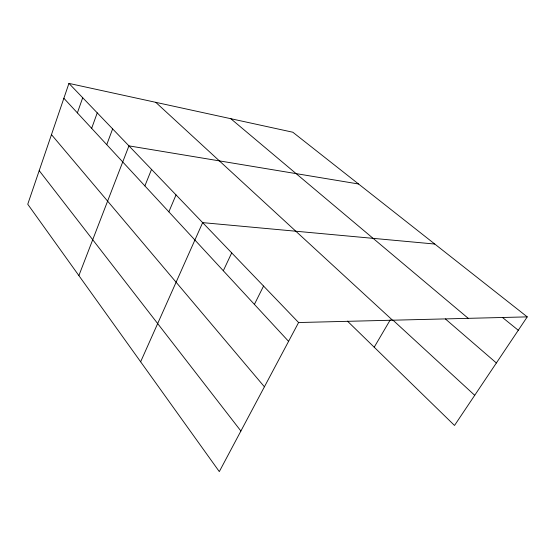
<?xml version="1.0" encoding="UTF-8"?>
<svg xmlns="http://www.w3.org/2000/svg" width="555" height="555" viewBox="0 0 555 555"><rect width="100%" height="100%" fill="white"/><g stroke="black" fill="none" stroke-linecap="round" stroke-linejoin="round"><path stroke-width="0.83" d="M527.25 316.877L292.825 132.229L68.938 83.396L27.75 204.226L219.308 471.604L298.59 322.531L527.25 316.877L454.517 425.456L347.479 321.158M77.381 112.894L82.702 97.729M91.658 128.33L97.243 112.873M106.747 144.654L112.63 128.892M78.879 275.592L128.933 145.868L358.544 183.989M144.876 185.904L151.536 169.407M168.852 211.844L176.025 194.902M140.637 361.798L202.658 222.631L434.78 244.04M223.311 270.75L231.713 252.893M254.405 304.383L263.556 286.047M374.209 347.208L390.241 319.902M502.428 317.439L518.28 330.267M230.804 118.701L468.233 318.341M445.387 318.945L496.378 362.97M393.016 320.179L474.719 395.306M155.733 102.328L392.538 320.207M68.938 83.396L298.59 322.531M63.867 98.27L288.579 341.353M51.469 134.629L264.409 386.8M39.204 170.628L240.898 431.013"/></g></svg>
